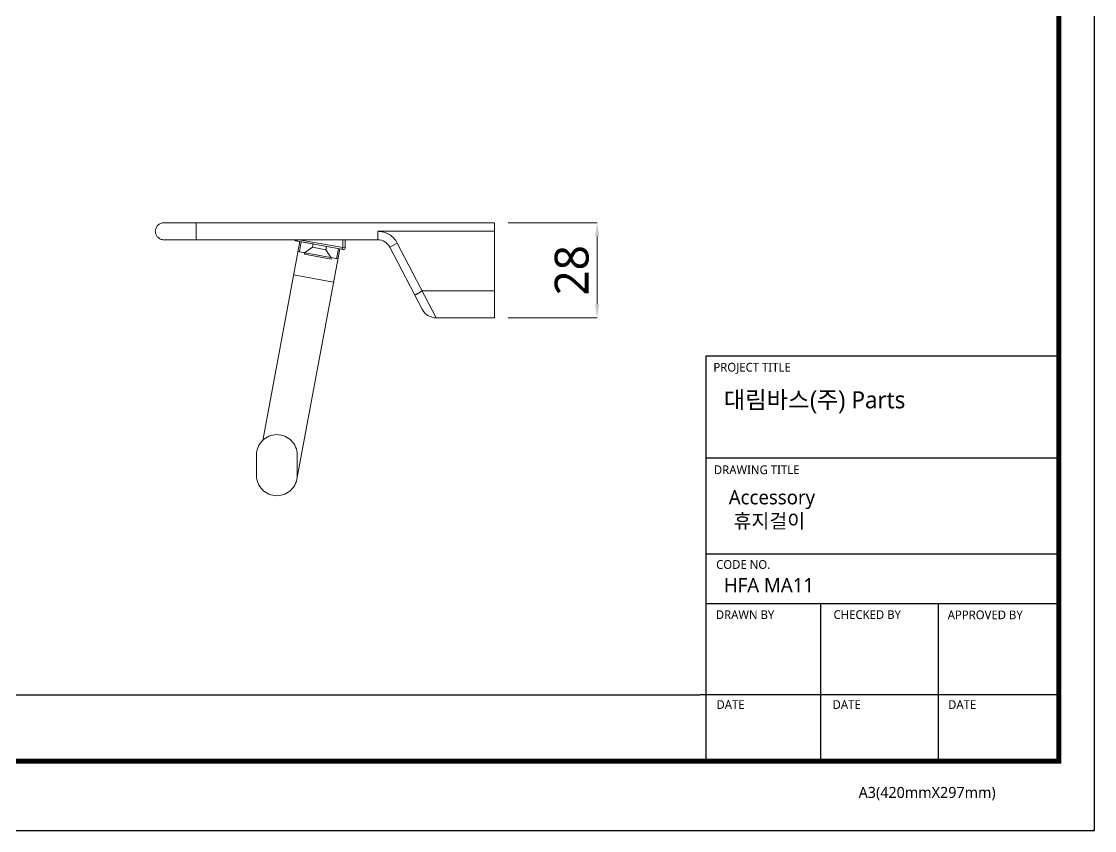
# Model space of a CAD drawing. Extents: x 16296680691 to 16296681342, y -37409619635 to -37409619158.
# Drawn here: x 16296681025.5 to 16296681341.9, y -37409619635.5 to -37409619397 of the extents above; entities that cross this region are included whole.
import ezdxf

# ---------------------------------------------------------------- set-up
doc = ezdxf.new("R2010")
doc.units = 0
doc.header["$LTSCALE"] = 10
doc.header["$MEASUREMENT"] = 0
doc.header["$PDMODE"] = 3
doc.header["$PDSIZE"] = -10
doc.layers.get('0').update_dxf_attribs({"linetype": 'CONTINUOUS'})
doc.layers.get('DEFPOINTS').update_dxf_attribs({"linetype": 'CONTINUOUS'})
doc.layers.add('02___PRT_ALL_AXES', color=7, linetype='CONTINUOUS')
doc.styles.add('Daelim Dimension', font='NanumGothic.ttf')
doc.dimstyles.new('DEFAULT', dxfattribs={"dimscale": 2, "dimtxt": 2, "dimasz": 2, "dimexe": 0, "dimexo": 2, "dimgap": 1, "dimtad": 1, "dimdec": 1, "dimzin": 9, "dimdsep": 46, "dimtxsty": 'Daelim Dimension', "dimcen": 0.5, "dimclrd": 252, "dimclre": 252, "dimclrt": 3, "dimadec": 1, "dimazin": 0, "dimtfac": 1, "dimtdec": 1, "dimtix": 1, "dimtmove": 0, "dimatfit": 3, "dimfxl": 0, "dimtolj": 1, "dimtzin": 1, "dimlwd": 9, "dimlwe": 9, "dimarcsym": 0})

# ---------------------------------------------------------------- blocks, each defined once
blk = doc.blocks.new('*D4')
at = {"color": 5, "lineweight": 9}
for p, q in [((16296681169.011999, -37409619456.351547), (16296681195.25386, -37409619456.351547)), ((16296681195.25386, -37409619460.351547), (16296681195.25386, -37409619480.351547)), ((16296681169.011999, -37409619484.351547), (16296681195.25386, -37409619484.351547))]:
    blk.add_line(p, q, dxfattribs=at)
at = {"color": 5}
for points in [[(16296681194.5872, -37409619460.351547), (16296681195.92053, -37409619460.351547), (16296681195.25386, -37409619456.351547)], [(16296681194.5872, -37409619480.351547), (16296681195.92053, -37409619480.351547), (16296681195.25386, -37409619484.351547)]]:
    blk.add_solid(points, dxfattribs=at)
at = {"layer": 'DEFPOINTS', "color": 0}
for p in [(16296681165.011999, -37409619456.351547), (16296681165.011999, -37409619484.351547), (16296681195.25386, -37409619484.351547)]:
    blk.add_point(p, dxfattribs=at)
at = {"color": 7, "insert": (16296681187.81036, -37409619470.351547), "char_height": 10, "attachment_point": 5, "rotation": 90, "style": 'Daelim Dimension'}
blk.add_mtext('\\A1;28', dxfattribs=at)

msp = doc.modelspace()

# ---------------------------------------------------------------- linework, layer by layer
at = {"color": 5, "ltscale": 40}
for p, q in [((16296681331.37, -37409619495.67), (16296681227.33, -37409619495.67)), ((16296681331.37, -37409619525.74), (16296681227.33, -37409619525.74)), ((16296681331.37, -37409619525.74), (16296681227.33, -37409619525.74)), ((16296681331.37, -37409619554.03), (16296681227.33, -37409619554.03)), ((16296681331.37, -37409619554.03), (16296681227.33, -37409619554.03)), ((16296681331.37, -37409619568.62), (16296681227.33, -37409619568.62)), ((16296681331.37, -37409619568.62), (16296681227.33, -37409619568.62)), ((16296681261.12, -37409619568.62), (16296681261.12, -37409619615.07)), ((16296681295.8, -37409619568.62), (16296681295.8, -37409619615.07)), ((16296681331.37, -37409619595.45), (16296681225.68, -37409619595.45)), ((16296681331.37, -37409619595.45), (16296681228.14, -37409619595.45)), ((16296681331.37, -37409619615.07), (16296681242.2, -37409619615.07))]:
    msp.add_line(p, q, dxfattribs=at)
at = {"color": 5, "ltscale": 0.5}
msp.add_line((16296681227.33, -37409619495.67), (16296681227.33, -37409619615.7), dxfattribs=at)
at = {"color": 5}
msp.add_line((16296680701.37, -37409619595.53), (16296681225.56, -37409619595.53), dxfattribs=at)
at = {"ltscale": 0.5}
msp.add_lwpolyline([(16296680690.9, -37409619635.49), (16296681341.9, -37409619635.49), (16296681341.9, -37409619158.49), (16296680690.9, -37409619158.49)], close=True, dxfattribs=at)
at = {"color": 5, "linetype": 'ByBlock', "lineweight": 200, "const_width": 1.5}
msp.add_lwpolyline([(16296680701.37, -37409619615.07), (16296681331.37, -37409619615.07), (16296681331.37, -37409619169.57), (16296680701.37, -37409619169.57)], close=True, dxfattribs=at)
at = {"color": 7, "lineweight": 5}
for points in [[(16296681096.67, -37409619520.48), (16296681107.61, -37409619461.85)], [(16296681119.41, -37409619464.05), (16296681106.75, -37409619531.88)], [(16296681107.5, -37409619464.88), (16296681108.05, -37409619461.93)], [(16296681107.61, -37409619461.85), (16296681111.55, -37409619462.58)], [(16296681111.36, -37409619463.57), (16296681109.03, -37409619465.17)], [(16296681111.36, -37409619463.57), (16296681111.55, -37409619462.58)], [(16296681111.36, -37409619463.57), (16296681115.29, -37409619464.3)], [(16296681115.29, -37409619464.3), (16296681115.48, -37409619463.32)], [(16296681115.48, -37409619463.32), (16296681119.41, -37409619464.05)], [(16296681118.97, -37409619463.97), (16296681118.42, -37409619466.92)], [(16296681107.06, -37409619464.8), (16296681118.86, -37409619467)], [(16296681115.29, -37409619464.3), (16296681116.89, -37409619466.63)], [(16296681117.58, -37409619473.88), (16296681105.78, -37409619471.68)], [(16296681100.85, -37409619518.78), (16296681100.24, -37409619518.81), (16296681099.64, -37409619518.9), (16296681099.07, -37409619519.05), (16296681098.52, -37409619519.25), (16296681097.99, -37409619519.5), (16296681097.5, -37409619519.8), (16296681097.03, -37409619520.15), (16296681096.61, -37409619520.54), (16296681096.22, -37409619520.96), (16296681095.88, -37409619521.43), (16296681095.57, -37409619521.92), (16296681095.32, -37409619522.44), (16296681095.12, -37409619523), (16296681094.97, -37409619523.57), (16296681094.88, -37409619524.17), (16296681094.85, -37409619524.78)], [(16296681106.85, -37409619524.78), (16296681106.82, -37409619524.17), (16296681106.73, -37409619523.57), (16296681106.58, -37409619523), (16296681106.38, -37409619522.44), (16296681106.13, -37409619521.92), (16296681105.83, -37409619521.43), (16296681105.48, -37409619520.96), (16296681105.09, -37409619520.54), (16296681104.67, -37409619520.15), (16296681104.21, -37409619519.8), (16296681103.71, -37409619519.5), (16296681103.19, -37409619519.25), (16296681102.63, -37409619519.05), (16296681102.06, -37409619518.9), (16296681101.46, -37409619518.81), (16296681100.85, -37409619518.78)], [(16296681094.85, -37409619530.78), (16296681094.85, -37409619524.78)], [(16296681106.85, -37409619524.78), (16296681106.85, -37409619530.78)], [(16296681094.85, -37409619530.78), (16296681094.88, -37409619531.39), (16296681094.97, -37409619531.99), (16296681095.12, -37409619532.56), (16296681095.32, -37409619533.12), (16296681095.57, -37409619533.64), (16296681095.88, -37409619534.13), (16296681096.22, -37409619534.6), (16296681096.61, -37409619535.02), (16296681097.03, -37409619535.41), (16296681097.5, -37409619535.76), (16296681097.99, -37409619536.06), (16296681098.52, -37409619536.31), (16296681099.07, -37409619536.51), (16296681099.64, -37409619536.66), (16296681100.24, -37409619536.75), (16296681100.85, -37409619536.78)], [(16296681100.85, -37409619536.78), (16296681101.46, -37409619536.75), (16296681102.06, -37409619536.66), (16296681102.63, -37409619536.51), (16296681103.19, -37409619536.31), (16296681103.71, -37409619536.06), (16296681104.21, -37409619535.76), (16296681104.67, -37409619535.41), (16296681105.09, -37409619535.02), (16296681105.48, -37409619534.6), (16296681105.83, -37409619534.13), (16296681106.13, -37409619533.64), (16296681106.38, -37409619533.12), (16296681106.58, -37409619532.56), (16296681106.73, -37409619531.99), (16296681106.82, -37409619531.39), (16296681106.85, -37409619530.78)]]:
    msp.add_lwpolyline(points, dxfattribs=at)
at = {"layer": '02___PRT_ALL_AXES', "color": 7, "lineweight": 5}
for points in [[(16296681067.51, -37409619456.35), (16296681067.26, -37409619456.36), (16296681067.01, -37409619456.4), (16296681066.77, -37409619456.46), (16296681066.54, -37409619456.55), (16296681066.32, -37409619456.65), (16296681066.11, -37409619456.78), (16296681065.92, -37409619456.92), (16296681065.74, -37409619457.08), (16296681065.58, -37409619457.26), (16296681065.44, -37409619457.45), (16296681065.31, -37409619457.66), (16296681065.21, -37409619457.88), (16296681065.12, -37409619458.11), (16296681065.06, -37409619458.35), (16296681065.02, -37409619458.6), (16296681065.01, -37409619458.85)], [(16296681165.01, -37409619456.35), (16296681067.51, -37409619456.35)], [(16296681077.01, -37409619456.35), (16296681077.01, -37409619461.35)], [(16296681165.01, -37409619456.35), (16296681165.01, -37409619484.35)], [(16296681065.01, -37409619458.85), (16296681065.02, -37409619459.11), (16296681065.06, -37409619459.36), (16296681065.12, -37409619459.59), (16296681065.21, -37409619459.82), (16296681065.31, -37409619460.04), (16296681065.44, -37409619460.25), (16296681065.58, -37409619460.44), (16296681065.74, -37409619460.62), (16296681065.92, -37409619460.78), (16296681066.11, -37409619460.92), (16296681066.32, -37409619461.05), (16296681066.54, -37409619461.16), (16296681066.77, -37409619461.24), (16296681067.01, -37409619461.3), (16296681067.26, -37409619461.34), (16296681067.51, -37409619461.35)], [(16296681130.59, -37409619461.35), (16296681130.59, -37409619458.85)], [(16296681165.01, -37409619458.85), (16296681130.59, -37409619458.85)], [(16296681136.35, -37409619462.34), (16296681136.13, -37409619461.95), (16296681135.88, -37409619461.58), (16296681135.61, -37409619461.23), (16296681135.32, -37409619460.89), (16296681135, -37409619460.58), (16296681134.67, -37409619460.3), (16296681134.32, -37409619460.03), (16296681133.96, -37409619459.79), (16296681133.58, -37409619459.58), (16296681133.18, -37409619459.39), (16296681132.77, -37409619459.23), (16296681132.35, -37409619459.1), (16296681131.92, -37409619458.99), (16296681131.48, -37409619458.91), (16296681131.04, -37409619458.87), (16296681130.59, -37409619458.85)], [(16296681130.59, -37409619461.35), (16296681067.51, -37409619461.35)], [(16296681106.06, -37409619461.35), (16296681106.12, -37409619461.45), (16296681106.21, -37409619461.53), (16296681106.31, -37409619461.59), (16296681106.42, -37409619461.63)], [(16296681106.42, -37409619461.63), (16296681120.42, -37409619464.24)], [(16296681106.77, -37409619461.35), (16296681106.77, -37409619461.39), (16296681106.77, -37409619461.43), (16296681106.78, -37409619461.46), (16296681106.79, -37409619461.5), (16296681106.8, -37409619461.53), (16296681106.81, -37409619461.56), (16296681106.82, -37409619461.59), (16296681106.83, -37409619461.61), (16296681106.86, -37409619461.64), (16296681106.88, -37409619461.67), (16296681106.89, -37409619461.68), (16296681106.91, -37409619461.7), (16296681106.93, -37409619461.71), (16296681106.95, -37409619461.72), (16296681106.97, -37409619461.73), (16296681106.99, -37409619461.73)], [(16296681107.38, -37409619461.35), (16296681107.94, -37409619461.45), (16296681108.54, -37409619461.56)], [(16296681107.38, -37409619461.35), (16296681120.25, -37409619463.64)], [(16296681120.25, -37409619463.64), (16296681120.25, -37409619463.68), (16296681120.24, -37409619463.72), (16296681120.23, -37409619463.76), (16296681120.22, -37409619463.8), (16296681120.2, -37409619463.85), (16296681120.19, -37409619463.88), (16296681120.17, -37409619463.92), (16296681120.15, -37409619463.95), (16296681120.13, -37409619463.98), (16296681120.11, -37409619464.01), (16296681120.09, -37409619464.03), (16296681120.07, -37409619464.05), (16296681120.05, -37409619464.07), (16296681120.03, -37409619464.09), (16296681120, -37409619464.1), (16296681119.98, -37409619464.11), (16296681119.96, -37409619464.12), (16296681119.94, -37409619464.13), (16296681119.91, -37409619464.14), (16296681119.89, -37409619464.14), (16296681119.87, -37409619464.14), (16296681119.85, -37409619464.13)], [(16296681120.25, -37409619461.35), (16296681120.25, -37409619463.64)], [(16296681120.25, -37409619463.64), (16296681121.01, -37409619463.75)], [(16296681120.42, -37409619464.24), (16296681120.64, -37409619464.23), (16296681120.83, -37409619464.13)], [(16296681120.83, -37409619464.13), (16296681120.96, -37409619463.96), (16296681121.01, -37409619463.75)], [(16296681120.96, -37409619463.74), (16296681120.99, -37409619463.75)], [(16296681121.01, -37409619461.35), (16296681121.01, -37409619463.75)], [(16296681134.13, -37409619463.5), (16296681133.84, -37409619463.03), (16296681133.5, -37409619462.61), (16296681133.1, -37409619462.24), (16296681132.66, -37409619461.93), (16296681132.18, -37409619461.68), (16296681131.67, -37409619461.5), (16296681131.14, -37409619461.39), (16296681130.59, -37409619461.35)], [(16296681134.13, -37409619463.5), (16296681136.35, -37409619462.34)], [(16296681143.71, -37409619481.85), (16296681134.13, -37409619463.5)], [(16296681147.83, -37409619484.35), (16296681136.35, -37409619462.34)], [(16296681109.03, -37409619465.17), (16296681108.96, -37409619465.56)], [(16296681116.82, -37409619467.03), (16296681108.96, -37409619465.56)], [(16296681116.89, -37409619466.63), (16296681116.82, -37409619467.03)], [(16296681142.82, -37409619476.94), (16296681142.86, -37409619476.92), (16296681142.94, -37409619476.86), (16296681143.03, -37409619476.8), (16296681143.08, -37409619476.77), (16296681143.16, -37409619476.71), (16296681143.25, -37409619476.65), (16296681143.33, -37409619476.59), (16296681143.41, -37409619476.53), (16296681143.49, -37409619476.47), (16296681143.58, -37409619476.41), (16296681143.66, -37409619476.35)], [(16296681143.66, -37409619476.35), (16296681165.01, -37409619476.35)], [(16296681141.44, -37409619477.51), (16296681141.46, -37409619477.53), (16296681141.48, -37409619477.54), (16296681141.5, -37409619477.55), (16296681141.52, -37409619477.55), (16296681141.54, -37409619477.55), (16296681141.56, -37409619477.55), (16296681141.58, -37409619477.55), (16296681141.61, -37409619477.55), (16296681141.64, -37409619477.54), (16296681141.68, -37409619477.53), (16296681141.71, -37409619477.52), (16296681141.77, -37409619477.5), (16296681141.8, -37409619477.49), (16296681141.87, -37409619477.46), (16296681141.94, -37409619477.44), (16296681142.01, -37409619477.4), (16296681142.07, -37409619477.37), (16296681142.17, -37409619477.32), (16296681142.27, -37409619477.27), (16296681142.3, -37409619477.25), (16296681142.41, -37409619477.19), (16296681142.53, -37409619477.12), (16296681142.65, -37409619477.05), (16296681142.69, -37409619477.02), (16296681142.82, -37409619476.94)], [(16296681143.71, -37409619481.85), (16296681143.85, -37409619482.1)], [(16296681143.85, -37409619482.1), (16296681144.19, -37409619482.6), (16296681144.6, -37409619483.04), (16296681145.05, -37409619483.43), (16296681145.54, -37409619483.75), (16296681146.08, -37409619484.01), (16296681146.64, -37409619484.2), (16296681147.23, -37409619484.31), (16296681147.83, -37409619484.35)], [(16296681147.83, -37409619484.35), (16296681165.01, -37409619484.35)]]:
    msp.add_lwpolyline(points, dxfattribs=at)

# ---------------------------------------------------------------- texts
at = {"color": 5, "ltscale": 40, "style": 'Daelim Dimension'}
for s, height, p in [('PROJECT TITLE', 2.569, (16296681229.53, -37409619500.2)), ('DRAWING TITLE', 2.569, (16296681229.69, -37409619530.43)), ('CODE NO.', 2.569, (16296681230.34, -37409619558.35)), ('DRAWN BY', 2.569, (16296681230.24, -37409619573.16)), ('CHECKED BY', 2.569, (16296681264.95, -37409619573.12)), ('APPROVED BY', 2.569, (16296681298.61, -37409619573.2)), ('DATE', 2.569, (16296681230.44, -37409619599.64)), ('DATE', 2.569, (16296681264.67, -37409619599.64)), ('DATE', 2.569, (16296681298.73, -37409619599.64)), ('A3(420mmX297mm)', 3.2424, (16296681272.35, -37409619625.88))]:
    msp.add_text(s, height=height, dxfattribs=at).set_placement(p)
at = {"attachment_point": 1, "style": 'Daelim Dimension'}
for s, insert, char_height, width in [('{\\fGulim|b0|i0|c129|p50;대림바스(주)} Parts', (16296681232.58, -37409619506), 5.036, 80.9399), (' Accessory\\P  휴지걸이', (16296681232.63, -37409619535.14), 4.204, 70.7511), ('HFA MA11', (16296681232.63, -37409619561.04), 4.204, 70.7511)]:
    msp.add_mtext(s, dxfattribs=dict(at, insert=insert, char_height=char_height, width=width))

# ---------------------------------------------------------------- dimensions: what is measured, and where the dimension line sits
at = {"color": 7}
dim = msp.add_linear_dim(base=(16296681195.25, -37409619484.35), p1=(16296681165.01, -37409619456.35), p2=(16296681165.01, -37409619484.35), angle=90, dimstyle='DEFAULT', override={"dimtxt": 5, "dimclrd": 5, "dimclre": 5, "dimclrt": 7}, dxfattribs=at)
dim.commit()
dim.dimension.update_dxf_attribs({"geometry": '*D4', "text_midpoint": (16296681187.81, -37409619470.35)})

doc.saveas('drawing.dxf')
